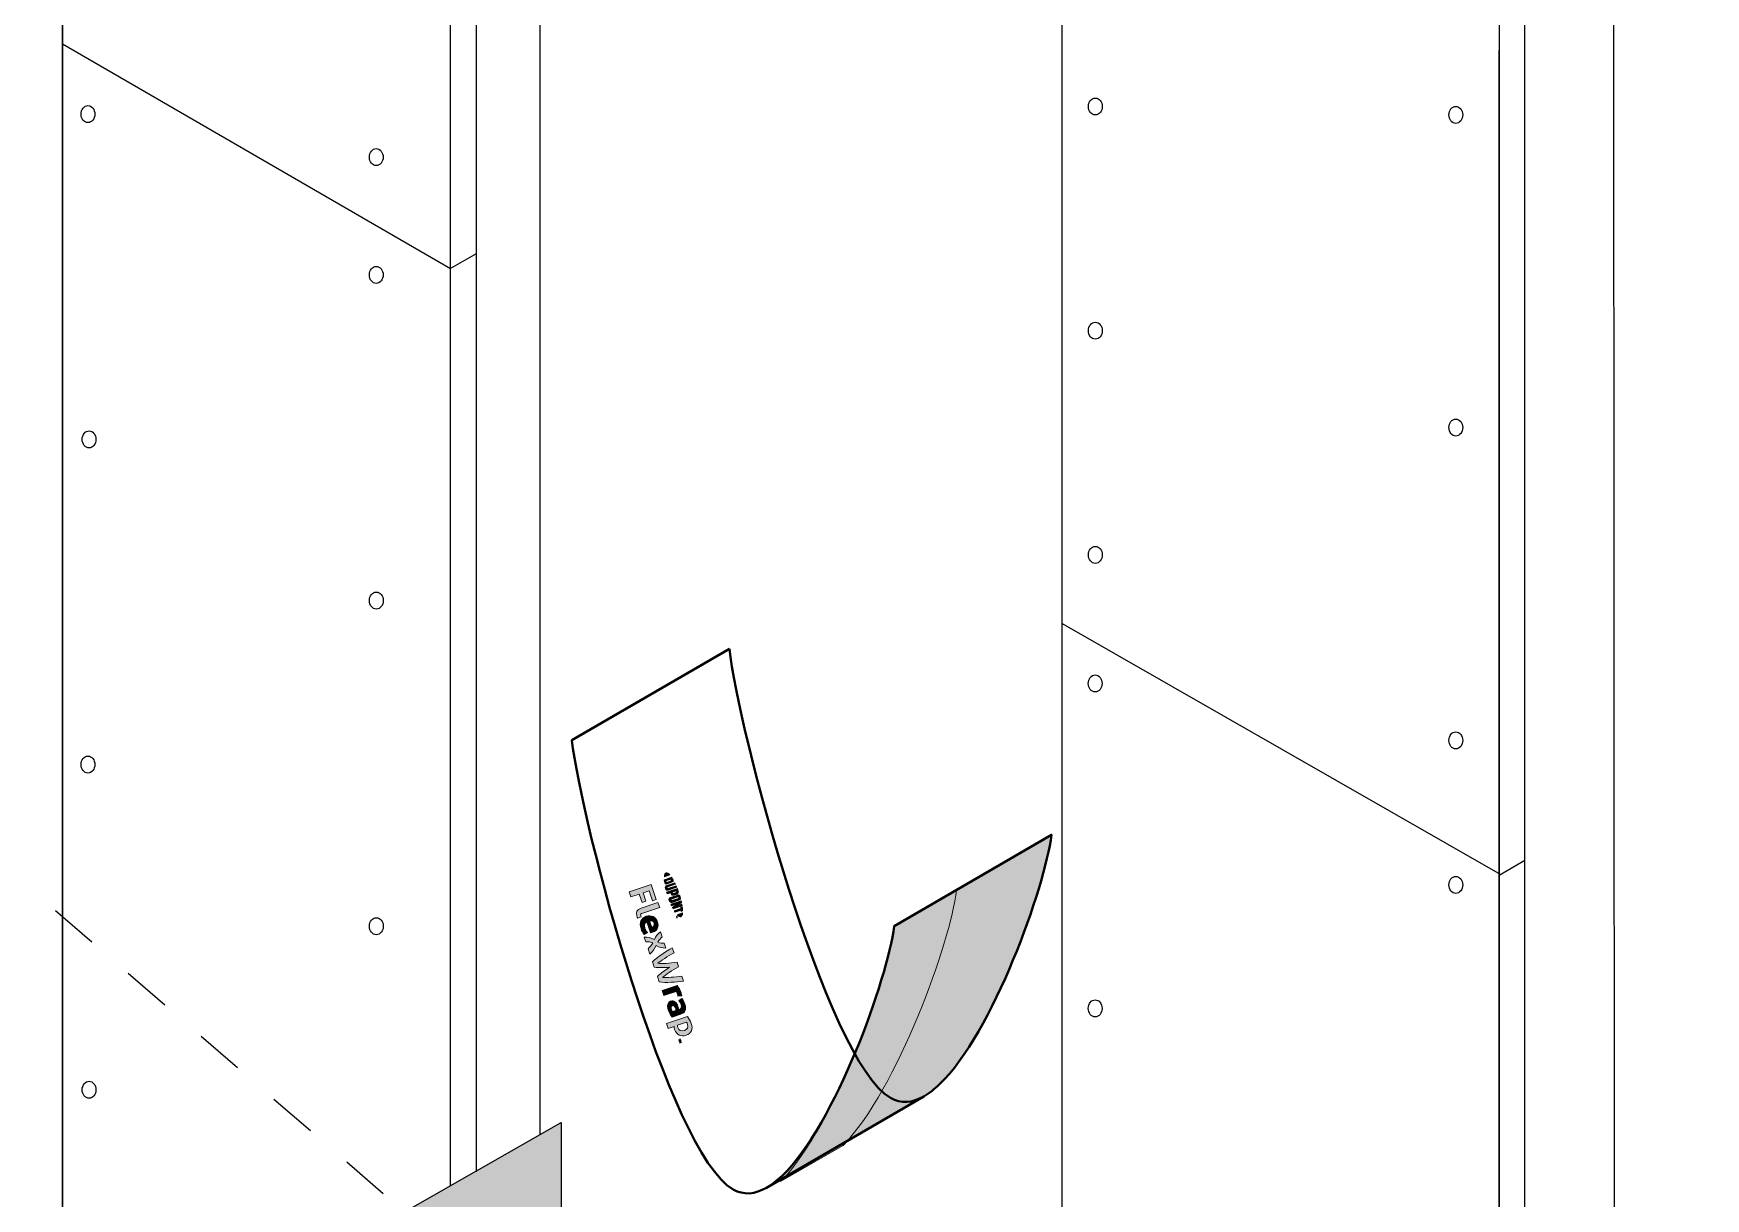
# Model space of a CAD drawing. Extents: x -1140 to 5605, y -816 to 1734.
# Drawn here: x -340.7 to -27.9, y 3.5 to 221.6 of the extents above; entities that cross this region are included whole.
import ezdxf

# ---------------------------------------------------------------- set-up
doc = ezdxf.new("R2010")
doc.units = 0
doc.header["$MEASUREMENT"] = 0
doc.linetypes.add('AI-Linetype-7', pattern=[18.005434, 9.002717, -9.002717])
for name, color, linetype, lineweight in [('.ATI-HATCH', 7, 'Continuous', 0), ('G-ANNO-TTLB', 7, 'Continuous', 0), ('LOGOS', 7, 'Continuous', 0), ('TYVEK', 7, 'Continuous', 0)]:
    doc.layers.add(name, color=color, linetype=linetype, lineweight=lineweight)

# ---------------------------------------------------------------- blocks, each defined once
blk = doc.blocks.new('Block_22')
at = {"layer": 'LOGOS', "true_color": 0x000000, "transparency": 33554687}
h = blk.add_hatch(color=18, dxfattribs=at)
h.dxf.hatch_style = 2
edge = h.paths.add_edge_path()
edge.add_spline(control_points=[(-229.24, 60.9), (-229.24, 60.9), (-225.11, 62.28), (-225.11, 62.28), (-225.11, 62.28), (-224.18, 59.48), (-224.18, 59.48), (-224.18, 59.48), (-224.9, 59.24), (-224.9, 59.24), (-224.9, 59.24), (-225.51, 61.1), (-225.51, 61.1), (-225.51, 61.1), (-226.64, 60.73), (-226.64, 60.73), (-226.64, 60.73), (-226.12, 59.17), (-226.12, 59.17), (-226.12, 59.17), (-226.84, 58.93), (-226.84, 58.93), (-226.84, 58.93), (-227.36, 60.49), (-227.36, 60.49), (-227.36, 60.49), (-228.93, 59.96), (-228.93, 59.96), (-228.93, 59.96), (-229.24, 60.9), (-229.24, 60.9)], knot_values=[0, 0, 0, 0, 1, 1, 1, 2, 2, 2, 3, 3, 3, 4, 4, 4, 5, 5, 5, 6, 6, 6, 7, 7, 7, 8, 8, 8, 9, 9, 9, 10, 10, 10, 10], degree=3, periodic=0)
h = blk.add_hatch(color=18, dxfattribs=at)
h.dxf.hatch_style = 2
edge = h.paths.add_edge_path()
edge.add_spline(control_points=[(-226.71, 56.95), (-227.03, 56.84), (-227.17, 56.7), (-227.08, 56.43), (-227.06, 56.37), (-227.03, 56.3), (-227, 56.25), (-227, 56.25), (-227.62, 55.97), (-227.62, 55.97), (-227.69, 56.09), (-227.78, 56.28), (-227.82, 56.41), (-228.07, 57.17), (-227.73, 57.62), (-227.02, 57.85), (-227.02, 57.85), (-223.87, 58.9), (-223.87, 58.9), (-223.87, 58.9), (-223.52, 58.01), (-223.52, 58.01), (-223.52, 58.01), (-226.71, 56.95), (-226.71, 56.95)], knot_values=[0, 0, 0, 0, 1, 1, 1, 2, 2, 2, 3, 3, 3, 4, 4, 4, 5, 5, 5, 6, 6, 6, 7, 7, 7, 8, 8, 8, 8], degree=3, periodic=0)
h = blk.add_hatch(color=18, dxfattribs=at)
h.dxf.hatch_style = 2
edge = h.paths.add_edge_path()
edge.add_spline(control_points=[(-225.45, 55.5), (-225.45, 55.5), (-225.03, 54.26), (-225.03, 54.26), (-225.03, 54.26), (-224.96, 54.28), (-224.96, 54.28), (-224.63, 54.39), (-224.46, 54.67), (-224.58, 55.03), (-224.7, 55.41), (-225.03, 55.58), (-225.45, 55.5)], knot_values=[0, 0, 0, 0, 1, 1, 1, 2, 2, 2, 3, 3, 3, 4, 4, 4, 4], degree=3, periodic=0)
edge = h.paths.add_edge_path()
edge.add_spline(control_points=[(-226.45, 52.96), (-226.67, 53.21), (-226.89, 53.61), (-227.03, 54.04), (-227.39, 55.1), (-227.02, 56.02), (-226.04, 56.35), (-225.11, 56.66), (-224.25, 56.21), (-223.93, 55.25), (-223.64, 54.39), (-224, 53.64), (-224.79, 53.38), (-224.97, 53.32), (-225.13, 53.28), (-225.25, 53.25), (-225.25, 53.25), (-225.94, 55.33), (-225.94, 55.33), (-226.38, 55.08), (-226.49, 54.71), (-226.32, 54.18), (-226.21, 53.86), (-226.04, 53.57), (-225.84, 53.33), (-225.84, 53.33), (-226.45, 52.96), (-226.45, 52.96)], knot_values=[0, 0, 0, 0, 1, 1, 1, 2, 2, 2, 3, 3, 3, 4, 4, 4, 5, 5, 5, 6, 6, 6, 7, 7, 7, 8, 8, 8, 9, 9, 9, 9], degree=3, periodic=0)
h = blk.add_hatch(color=18, dxfattribs=at)
h.dxf.hatch_style = 2
edge = h.paths.add_edge_path()
edge.add_spline(control_points=[(-224.51, 51.98), (-224.22, 52.57), (-223.93, 53.05), (-223.41, 53.45), (-223.41, 53.45), (-223.08, 52.47), (-223.08, 52.47), (-223.32, 52.3), (-223.63, 51.88), (-223.87, 51.48), (-223.46, 51.34), (-223.04, 51.25), (-222.7, 51.31), (-222.7, 51.31), (-222.39, 50.4), (-222.39, 50.4), (-223.06, 50.36), (-223.59, 50.51), (-224.21, 50.85), (-224.53, 50.22), (-224.83, 49.76), (-225.37, 49.28), (-225.37, 49.28), (-225.7, 50.26), (-225.7, 50.26), (-225.41, 50.51), (-225.08, 50.98), (-224.84, 51.36), (-225.25, 51.51), (-225.68, 51.62), (-226.13, 51.58), (-226.13, 51.58), (-226.43, 52.45), (-226.43, 52.45), (-225.76, 52.5), (-225.18, 52.34), (-224.51, 51.98)], knot_values=[0, 0, 0, 0, 1, 1, 1, 2, 2, 2, 3, 3, 3, 4, 4, 4, 5, 5, 5, 6, 6, 6, 7, 7, 7, 8, 8, 8, 9, 9, 9, 10, 10, 10, 11, 11, 11, 12, 12, 12, 12], degree=3, periodic=0)
h = blk.add_hatch(color=18, dxfattribs=at)
h.dxf.hatch_style = 2
edge = h.paths.add_edge_path()
edge.add_spline(control_points=[(-219.41, 45.15), (-219.41, 45.15), (-219.09, 44.2), (-219.09, 44.2), (-220.55, 43.99), (-222.31, 43.88), (-223.63, 44.06), (-223.63, 44.06), (-223.97, 45.09), (-223.97, 45.09), (-223.34, 45.66), (-222.57, 46.23), (-221.68, 46.8), (-222.74, 46.73), (-223.7, 46.72), (-224.54, 46.8), (-224.54, 46.8), (-224.89, 47.83), (-224.89, 47.83), (-223.93, 48.73), (-222.46, 49.74), (-221.17, 50.44), (-221.17, 50.44), (-220.85, 49.49), (-220.85, 49.49), (-222.03, 48.87), (-223.3, 48.04), (-223.9, 47.54), (-223.12, 47.49), (-221.62, 47.5), (-220.27, 47.74), (-220.27, 47.74), (-219.99, 46.9), (-219.99, 46.9), (-221.21, 46.27), (-222.42, 45.39), (-223.02, 44.88), (-222.24, 44.84), (-220.72, 44.94), (-219.41, 45.15)], knot_values=[0, 0, 0, 0, 1, 1, 1, 2, 2, 2, 3, 3, 3, 4, 4, 4, 5, 5, 5, 6, 6, 6, 7, 7, 7, 8, 8, 8, 9, 9, 9, 10, 10, 10, 11, 11, 11, 12, 12, 12, 13, 13, 13, 13], degree=3, periodic=0)
h = blk.add_hatch(color=18, dxfattribs=at)
h.dxf.hatch_style = 2
edge = h.paths.add_edge_path()
edge.add_spline(control_points=[(-219.54, 42.07), (-219.46, 41.83), (-219.41, 41.6), (-219.4, 41.46), (-219.4, 41.46), (-220.11, 41.37), (-220.11, 41.37), (-220.11, 41.49), (-220.14, 41.64), (-220.19, 41.77), (-220.27, 42.02), (-220.37, 42.17), (-220.47, 42.29), (-220.47, 42.29), (-222.79, 41.51), (-222.79, 41.51), (-222.79, 41.51), (-223.09, 42.42), (-223.09, 42.42), (-223.09, 42.42), (-220.26, 43.36), (-220.26, 43.36), (-219.98, 43.06), (-219.7, 42.54), (-219.54, 42.07)], knot_values=[0, 0, 0, 0, 1, 1, 1, 2, 2, 2, 3, 3, 3, 4, 4, 4, 5, 5, 5, 6, 6, 6, 7, 7, 7, 8, 8, 8, 8], degree=3, periodic=0)
h = blk.add_hatch(color=18, dxfattribs=at)
h.dxf.hatch_style = 2
edge = h.paths.add_edge_path()
edge.add_spline(control_points=[(-221.12, 38.49), (-221.12, 38.49), (-220.49, 38.7), (-220.49, 38.7), (-220.51, 38.86), (-220.54, 39.03), (-220.59, 39.18), (-220.69, 39.49), (-220.88, 39.69), (-221.16, 39.59), (-221.4, 39.51), (-221.47, 39.27), (-221.35, 38.92), (-221.29, 38.73), (-221.2, 38.58), (-221.12, 38.49)], knot_values=[0, 0, 0, 0, 1, 1, 1, 2, 2, 2, 3, 3, 3, 4, 4, 4, 5, 5, 5, 5], degree=3, periodic=0)
edge = h.paths.add_edge_path()
edge.add_spline(control_points=[(-221.97, 38.82), (-222.27, 39.72), (-222.02, 40.3), (-221.49, 40.48), (-220.91, 40.68), (-220.39, 40.26), (-220.12, 39.47), (-220.06, 39.29), (-220, 39.05), (-219.97, 38.87), (-219.97, 38.87), (-219.83, 38.92), (-219.83, 38.92), (-219.47, 39.04), (-219.38, 39.33), (-219.52, 39.77), (-219.62, 40.06), (-219.76, 40.35), (-219.95, 40.59), (-219.95, 40.59), (-219.37, 40.96), (-219.37, 40.96), (-219.17, 40.72), (-218.95, 40.29), (-218.81, 39.89), (-218.49, 38.92), (-218.79, 38.29), (-219.59, 38.02), (-219.59, 38.02), (-221.23, 37.48), (-221.23, 37.48), (-221.45, 37.71), (-221.75, 38.17), (-221.97, 38.82)], knot_values=[0, 0, 0, 0, 1, 1, 1, 2, 2, 2, 3, 3, 3, 4, 4, 4, 5, 5, 5, 6, 6, 6, 7, 7, 7, 8, 8, 8, 9, 9, 9, 10, 10, 10, 11, 11, 11, 11], degree=3, periodic=0)
h = blk.add_hatch(color=18, dxfattribs=at)
h.dxf.hatch_style = 2
edge = h.paths.add_edge_path()
edge.add_spline(control_points=[(-220.12, 35.51), (-219.93, 34.93), (-219.52, 34.77), (-218.91, 34.97), (-218.38, 35.15), (-218.11, 35.52), (-218.31, 36.11), (-218.36, 36.28), (-218.43, 36.39), (-218.52, 36.51), (-218.52, 36.51), (-220.18, 35.96), (-220.18, 35.96), (-220.18, 35.82), (-220.18, 35.7), (-220.12, 35.51)], knot_values=[0, 0, 0, 0, 1, 1, 1, 2, 2, 2, 3, 3, 3, 4, 4, 4, 5, 5, 5, 5], degree=3, periodic=0)
edge = h.paths.add_edge_path()
edge.add_spline(control_points=[(-220.74, 35.16), (-220.81, 35.39), (-220.84, 35.55), (-220.84, 35.74), (-220.84, 35.74), (-221.96, 35.36), (-221.96, 35.36), (-221.96, 35.36), (-222.26, 36.26), (-222.26, 36.26), (-222.26, 36.26), (-218.33, 37.57), (-218.33, 37.57), (-218.05, 37.25), (-217.77, 36.76), (-217.62, 36.29), (-217.26, 35.22), (-217.64, 34.38), (-218.58, 34.06), (-219.55, 33.74), (-220.39, 34.14), (-220.74, 35.16)], knot_values=[0, 0, 0, 0, 1, 1, 1, 2, 2, 2, 3, 3, 3, 4, 4, 4, 5, 5, 5, 6, 6, 6, 7, 7, 7, 7], degree=3, periodic=0)
h = blk.add_hatch(color=18, dxfattribs=at)
h.dxf.hatch_style = 2
edge = h.paths.add_edge_path()
edge.add_spline(control_points=[(-219.56, 33.02), (-219.62, 32.96), (-219.66, 32.91), (-219.7, 32.86), (-219.64, 32.84), (-219.57, 32.82), (-219.49, 32.82), (-219.49, 32.82), (-219.46, 32.72), (-219.46, 32.72), (-219.46, 32.72), (-219.77, 32.62), (-219.77, 32.62), (-219.77, 32.62), (-219.79, 32.7), (-219.79, 32.7), (-219.79, 32.7), (-219.65, 32.75), (-219.65, 32.75), (-219.65, 32.75), (-219.6, 32.76), (-219.6, 32.76), (-219.66, 32.77), (-219.72, 32.79), (-219.76, 32.8), (-219.76, 32.8), (-219.79, 32.87), (-219.79, 32.87), (-219.76, 32.91), (-219.72, 32.95), (-219.68, 33), (-219.68, 33), (-219.73, 32.98), (-219.73, 32.98), (-219.73, 32.98), (-219.87, 32.93), (-219.87, 32.93), (-219.87, 32.93), (-219.9, 33.01), (-219.9, 33.01), (-219.9, 33.01), (-219.59, 33.11), (-219.59, 33.11), (-219.59, 33.11), (-219.56, 33.02), (-219.56, 33.02)], knot_values=[0, 0, 0, 0, 1, 1, 1, 2, 2, 2, 3, 3, 3, 4, 4, 4, 5, 5, 5, 6, 6, 6, 7, 7, 7, 8, 8, 8, 9, 9, 9, 10, 10, 10, 11, 11, 11, 12, 12, 12, 13, 13, 13, 14, 14, 14, 15, 15, 15, 15], degree=3, periodic=0)
edge = h.paths.add_edge_path()
edge.add_spline(control_points=[(-219.73, 33.31), (-219.73, 33.31), (-219.76, 33.4), (-219.76, 33.4), (-219.76, 33.4), (-219.69, 33.43), (-219.69, 33.43), (-219.69, 33.43), (-219.6, 33.15), (-219.6, 33.15), (-219.6, 33.15), (-219.67, 33.13), (-219.67, 33.13), (-219.67, 33.13), (-219.7, 33.22), (-219.7, 33.22), (-219.7, 33.22), (-219.94, 33.14), (-219.94, 33.14), (-219.94, 33.14), (-219.97, 33.23), (-219.97, 33.23), (-219.97, 33.23), (-219.73, 33.31), (-219.73, 33.31)], knot_values=[0, 0, 0, 0, 1, 1, 1, 2, 2, 2, 3, 3, 3, 4, 4, 4, 5, 5, 5, 6, 6, 6, 7, 7, 7, 8, 8, 8, 8], degree=3, periodic=0)
at = {"layer": 'LOGOS'}
for points, knots in [([(-229.24, 60.9), (-229.24, 60.9), (-225.11, 62.28), (-225.11, 62.28), (-225.11, 62.28), (-224.18, 59.48), (-224.18, 59.48), (-224.18, 59.48), (-224.9, 59.24), (-224.9, 59.24), (-224.9, 59.24), (-225.51, 61.1), (-225.51, 61.1), (-225.51, 61.1), (-226.64, 60.73), (-226.64, 60.73), (-226.64, 60.73), (-226.12, 59.17), (-226.12, 59.17), (-226.12, 59.17), (-226.84, 58.93), (-226.84, 58.93), (-226.84, 58.93), (-227.36, 60.49), (-227.36, 60.49), (-227.36, 60.49), (-228.93, 59.96), (-228.93, 59.96), (-228.93, 59.96), (-229.24, 60.9), (-229.24, 60.9)], [0, 0, 0, 0, 1, 1, 1, 2, 2, 2, 3, 3, 3, 4, 4, 4, 5, 5, 5, 6, 6, 6, 7, 7, 7, 8, 8, 8, 9, 9, 9, 10, 10, 10, 10]), ([(-226.71, 56.95), (-227.03, 56.84), (-227.17, 56.7), (-227.08, 56.43), (-227.06, 56.37), (-227.03, 56.3), (-227, 56.25), (-227, 56.25), (-227.62, 55.97), (-227.62, 55.97), (-227.69, 56.09), (-227.78, 56.28), (-227.82, 56.41), (-228.07, 57.17), (-227.73, 57.62), (-227.02, 57.85), (-227.02, 57.85), (-223.87, 58.9), (-223.87, 58.9), (-223.87, 58.9), (-223.52, 58.01), (-223.52, 58.01), (-223.52, 58.01), (-226.71, 56.95), (-226.71, 56.95)], [0, 0, 0, 0, 1, 1, 1, 2, 2, 2, 3, 3, 3, 4, 4, 4, 5, 5, 5, 6, 6, 6, 7, 7, 7, 8, 8, 8, 8]), ([(-226.45, 52.96), (-226.67, 53.21), (-226.89, 53.61), (-227.03, 54.04), (-227.39, 55.1), (-227.02, 56.02), (-226.04, 56.35), (-225.11, 56.66), (-224.25, 56.21), (-223.93, 55.25), (-223.64, 54.39), (-224, 53.64), (-224.79, 53.38), (-224.97, 53.32), (-225.13, 53.28), (-225.25, 53.25), (-225.25, 53.25), (-225.94, 55.33), (-225.94, 55.33), (-226.38, 55.08), (-226.49, 54.71), (-226.32, 54.18), (-226.21, 53.86), (-226.04, 53.57), (-225.84, 53.33), (-225.84, 53.33), (-226.45, 52.96), (-226.45, 52.96)], [0, 0, 0, 0, 1, 1, 1, 2, 2, 2, 3, 3, 3, 4, 4, 4, 5, 5, 5, 6, 6, 6, 7, 7, 7, 8, 8, 8, 9, 9, 9, 9]), ([(-224.51, 51.98), (-224.22, 52.57), (-223.93, 53.05), (-223.41, 53.45), (-223.41, 53.45), (-223.08, 52.47), (-223.08, 52.47), (-223.32, 52.3), (-223.63, 51.88), (-223.87, 51.48), (-223.46, 51.34), (-223.04, 51.25), (-222.7, 51.31), (-222.7, 51.31), (-222.39, 50.4), (-222.39, 50.4), (-223.06, 50.36), (-223.59, 50.51), (-224.21, 50.85), (-224.53, 50.22), (-224.83, 49.76), (-225.37, 49.28), (-225.37, 49.28), (-225.7, 50.26), (-225.7, 50.26), (-225.41, 50.51), (-225.08, 50.98), (-224.84, 51.36), (-225.25, 51.51), (-225.68, 51.62), (-226.13, 51.58), (-226.13, 51.58), (-226.43, 52.45), (-226.43, 52.45), (-225.76, 52.5), (-225.18, 52.34), (-224.51, 51.98)], [0, 0, 0, 0, 1, 1, 1, 2, 2, 2, 3, 3, 3, 4, 4, 4, 5, 5, 5, 6, 6, 6, 7, 7, 7, 8, 8, 8, 9, 9, 9, 10, 10, 10, 11, 11, 11, 12, 12, 12, 12]), ([(-225.45, 55.5), (-225.45, 55.5), (-225.03, 54.26), (-225.03, 54.26), (-225.03, 54.26), (-224.96, 54.28), (-224.96, 54.28), (-224.63, 54.39), (-224.46, 54.67), (-224.58, 55.03), (-224.7, 55.41), (-225.03, 55.58), (-225.45, 55.5)], [0, 0, 0, 0, 1, 1, 1, 2, 2, 2, 3, 3, 3, 4, 4, 4, 4]), ([(-219.41, 45.15), (-219.41, 45.15), (-219.09, 44.2), (-219.09, 44.2), (-220.55, 43.99), (-222.31, 43.88), (-223.63, 44.06), (-223.63, 44.06), (-223.97, 45.09), (-223.97, 45.09), (-223.34, 45.66), (-222.57, 46.23), (-221.68, 46.8), (-222.74, 46.73), (-223.7, 46.72), (-224.54, 46.8), (-224.54, 46.8), (-224.89, 47.83), (-224.89, 47.83), (-223.93, 48.73), (-222.46, 49.74), (-221.17, 50.44), (-221.17, 50.44), (-220.85, 49.49), (-220.85, 49.49), (-222.03, 48.87), (-223.3, 48.04), (-223.9, 47.54), (-223.12, 47.49), (-221.62, 47.5), (-220.27, 47.74), (-220.27, 47.74), (-219.99, 46.9), (-219.99, 46.9), (-221.21, 46.27), (-222.42, 45.39), (-223.02, 44.88), (-222.24, 44.84), (-220.72, 44.94), (-219.41, 45.15)], [0, 0, 0, 0, 1, 1, 1, 2, 2, 2, 3, 3, 3, 4, 4, 4, 5, 5, 5, 6, 6, 6, 7, 7, 7, 8, 8, 8, 9, 9, 9, 10, 10, 10, 11, 11, 11, 12, 12, 12, 13, 13, 13, 13]), ([(-219.54, 42.07), (-219.46, 41.83), (-219.41, 41.6), (-219.4, 41.46), (-219.4, 41.46), (-220.11, 41.37), (-220.11, 41.37), (-220.11, 41.49), (-220.14, 41.64), (-220.19, 41.77), (-220.27, 42.02), (-220.37, 42.17), (-220.47, 42.29), (-220.47, 42.29), (-222.79, 41.51), (-222.79, 41.51), (-222.79, 41.51), (-223.09, 42.42), (-223.09, 42.42), (-223.09, 42.42), (-220.26, 43.36), (-220.26, 43.36), (-219.98, 43.06), (-219.7, 42.54), (-219.54, 42.07)], [0, 0, 0, 0, 1, 1, 1, 2, 2, 2, 3, 3, 3, 4, 4, 4, 5, 5, 5, 6, 6, 6, 7, 7, 7, 8, 8, 8, 8]), ([(-221.97, 38.82), (-222.27, 39.72), (-222.02, 40.3), (-221.49, 40.48), (-220.91, 40.68), (-220.39, 40.26), (-220.12, 39.47), (-220.06, 39.29), (-220, 39.05), (-219.97, 38.87), (-219.97, 38.87), (-219.83, 38.92), (-219.83, 38.92), (-219.47, 39.04), (-219.38, 39.33), (-219.52, 39.77), (-219.62, 40.06), (-219.76, 40.35), (-219.95, 40.59), (-219.95, 40.59), (-219.37, 40.96), (-219.37, 40.96), (-219.17, 40.72), (-218.95, 40.29), (-218.81, 39.89), (-218.49, 38.92), (-218.79, 38.29), (-219.59, 38.02), (-219.59, 38.02), (-221.23, 37.48), (-221.23, 37.48), (-221.45, 37.71), (-221.75, 38.17), (-221.97, 38.82)], [0, 0, 0, 0, 1, 1, 1, 2, 2, 2, 3, 3, 3, 4, 4, 4, 5, 5, 5, 6, 6, 6, 7, 7, 7, 8, 8, 8, 9, 9, 9, 10, 10, 10, 11, 11, 11, 11]), ([(-220.74, 35.16), (-220.81, 35.39), (-220.84, 35.55), (-220.84, 35.74), (-220.84, 35.74), (-221.96, 35.36), (-221.96, 35.36), (-221.96, 35.36), (-222.26, 36.26), (-222.26, 36.26), (-222.26, 36.26), (-218.33, 37.57), (-218.33, 37.57), (-218.05, 37.25), (-217.77, 36.76), (-217.62, 36.29), (-217.26, 35.22), (-217.64, 34.38), (-218.58, 34.06), (-219.55, 33.74), (-220.39, 34.14), (-220.74, 35.16)], [0, 0, 0, 0, 1, 1, 1, 2, 2, 2, 3, 3, 3, 4, 4, 4, 5, 5, 5, 6, 6, 6, 7, 7, 7, 7]), ([(-221.12, 38.49), (-221.12, 38.49), (-220.49, 38.7), (-220.49, 38.7), (-220.51, 38.86), (-220.54, 39.03), (-220.59, 39.18), (-220.69, 39.49), (-220.88, 39.69), (-221.16, 39.59), (-221.4, 39.51), (-221.47, 39.27), (-221.35, 38.92), (-221.29, 38.73), (-221.2, 38.58), (-221.12, 38.49)], [0, 0, 0, 0, 1, 1, 1, 2, 2, 2, 3, 3, 3, 4, 4, 4, 5, 5, 5, 5]), ([(-220.12, 35.51), (-219.93, 34.93), (-219.52, 34.77), (-218.91, 34.97), (-218.38, 35.15), (-218.11, 35.52), (-218.31, 36.11), (-218.36, 36.28), (-218.43, 36.39), (-218.52, 36.51), (-218.52, 36.51), (-220.18, 35.96), (-220.18, 35.96), (-220.18, 35.82), (-220.18, 35.7), (-220.12, 35.51)], [0, 0, 0, 0, 1, 1, 1, 2, 2, 2, 3, 3, 3, 4, 4, 4, 5, 5, 5, 5]), ([(-219.73, 33.31), (-219.73, 33.31), (-219.76, 33.4), (-219.76, 33.4), (-219.76, 33.4), (-219.69, 33.43), (-219.69, 33.43), (-219.69, 33.43), (-219.6, 33.15), (-219.6, 33.15), (-219.6, 33.15), (-219.67, 33.13), (-219.67, 33.13), (-219.67, 33.13), (-219.7, 33.22), (-219.7, 33.22), (-219.7, 33.22), (-219.94, 33.14), (-219.94, 33.14), (-219.94, 33.14), (-219.97, 33.23), (-219.97, 33.23), (-219.97, 33.23), (-219.73, 33.31), (-219.73, 33.31)], [0, 0, 0, 0, 1, 1, 1, 2, 2, 2, 3, 3, 3, 4, 4, 4, 5, 5, 5, 6, 6, 6, 7, 7, 7, 8, 8, 8, 8]), ([(-219.56, 33.02), (-219.62, 32.96), (-219.66, 32.91), (-219.7, 32.86), (-219.64, 32.84), (-219.57, 32.82), (-219.49, 32.82), (-219.49, 32.82), (-219.46, 32.72), (-219.46, 32.72), (-219.46, 32.72), (-219.77, 32.62), (-219.77, 32.62), (-219.77, 32.62), (-219.79, 32.7), (-219.79, 32.7), (-219.79, 32.7), (-219.65, 32.75), (-219.65, 32.75), (-219.65, 32.75), (-219.6, 32.76), (-219.6, 32.76), (-219.66, 32.77), (-219.72, 32.79), (-219.76, 32.8), (-219.76, 32.8), (-219.79, 32.87), (-219.79, 32.87), (-219.76, 32.91), (-219.72, 32.95), (-219.68, 33), (-219.68, 33), (-219.73, 32.98), (-219.73, 32.98), (-219.73, 32.98), (-219.87, 32.93), (-219.87, 32.93), (-219.87, 32.93), (-219.9, 33.01), (-219.9, 33.01), (-219.9, 33.01), (-219.59, 33.11), (-219.59, 33.11), (-219.59, 33.11), (-219.56, 33.02), (-219.56, 33.02)], [0, 0, 0, 0, 1, 1, 1, 2, 2, 2, 3, 3, 3, 4, 4, 4, 5, 5, 5, 6, 6, 6, 7, 7, 7, 8, 8, 8, 9, 9, 9, 10, 10, 10, 11, 11, 11, 12, 12, 12, 13, 13, 13, 14, 14, 14, 15, 15, 15, 15])]:
    blk.add_open_spline(points, degree=3, knots=knots, dxfattribs=at)
blk = doc.blocks.new('Block_23')
at = {"layer": 'LOGOS', "true_color": 0x000000, "transparency": 33554687}
h = blk.add_hatch(color=18, dxfattribs=at)
h.dxf.hatch_style = 2
edge = h.paths.add_edge_path()
edge.add_spline(control_points=[(-222.21, 62.69), (-222.29, 62.67), (-222.33, 62.71), (-222.35, 62.78), (-222.37, 62.83), (-222.38, 62.91), (-222.38, 62.97), (-222.38, 62.97), (-221.39, 63.3), (-221.39, 63.3), (-221.36, 63.25), (-221.32, 63.18), (-221.3, 63.13), (-221.28, 63.06), (-221.29, 63), (-221.37, 62.97), (-221.37, 62.97), (-222.21, 62.69), (-222.21, 62.69)], knot_values=[0, 0, 0, 0, 1, 1, 1, 2, 2, 2, 3, 3, 3, 4, 4, 4, 5, 5, 5, 6, 6, 6, 6], degree=3, periodic=0)
edge = h.paths.add_edge_path()
edge.add_spline(control_points=[(-221.03, 63.17), (-221.06, 63.27), (-221.13, 63.41), (-221.29, 63.64), (-221.29, 63.64), (-222.67, 63.19), (-222.67, 63.19), (-222.65, 62.94), (-222.63, 62.75), (-222.6, 62.65), (-222.52, 62.42), (-222.35, 62.33), (-222.15, 62.4), (-222.15, 62.4), (-221.24, 62.7), (-221.24, 62.7), (-221.03, 62.77), (-220.95, 62.94), (-221.03, 63.17)], knot_values=[0, 0, 0, 0, 1, 1, 1, 2, 2, 2, 3, 3, 3, 4, 4, 4, 5, 5, 5, 6, 6, 6, 6], degree=3, periodic=0)
h = blk.add_hatch(color=18, dxfattribs=at)
h.dxf.hatch_style = 2
edge = h.paths.add_edge_path()
edge.add_spline(control_points=[(-222.33, 64.47), (-222.52, 64.41), (-222.63, 64.14), (-222.66, 63.74), (-222.66, 63.74), (-221.62, 64.08), (-221.62, 64.08), (-221.9, 64.39), (-222.14, 64.54), (-222.33, 64.47)], knot_values=[0, 0, 0, 0, 1, 1, 1, 2, 2, 2, 3, 3, 3, 3], degree=3, periodic=0)
h = blk.add_hatch(color=18, dxfattribs=at)
h.dxf.hatch_style = 2
edge = h.paths.add_edge_path()
edge.add_spline(control_points=[(-222.01, 61.55), (-222.09, 61.53), (-222.15, 61.54), (-222.17, 61.66), (-222.2, 61.77), (-222.16, 61.81), (-222.07, 61.84), (-222.07, 61.84), (-220.57, 62.34), (-220.57, 62.34), (-220.61, 62.41), (-220.68, 62.56), (-220.71, 62.63), (-220.71, 62.63), (-222.22, 62.13), (-222.22, 62.13), (-222.47, 62.05), (-222.52, 61.88), (-222.45, 61.56), (-222.38, 61.27), (-222.19, 61.14), (-221.93, 61.23), (-221.93, 61.23), (-220.33, 61.76), (-220.33, 61.76), (-220.35, 61.82), (-220.43, 62.01), (-220.46, 62.07), (-220.46, 62.07), (-222.01, 61.55), (-222.01, 61.55)], knot_values=[0, 0, 0, 0, 1, 1, 1, 2, 2, 2, 3, 3, 3, 4, 4, 4, 5, 5, 5, 6, 6, 6, 7, 7, 7, 8, 8, 8, 9, 9, 9, 10, 10, 10, 10], degree=3, periodic=0)
h = blk.add_hatch(color=18, dxfattribs=at)
h.dxf.hatch_style = 2
edge = h.paths.add_edge_path()
edge.add_spline(control_points=[(-220.97, 60.63), (-221.06, 60.6), (-221.11, 60.62), (-221.15, 60.74), (-221.15, 60.74), (-221.19, 60.85), (-221.19, 60.85), (-221.19, 60.85), (-220.4, 61.12), (-220.4, 61.12), (-220.38, 61.07), (-220.37, 61.05), (-220.36, 61.02), (-220.31, 60.88), (-220.35, 60.83), (-220.44, 60.8), (-220.44, 60.8), (-220.97, 60.63), (-220.97, 60.63)], knot_values=[0, 0, 0, 0, 1, 1, 1, 2, 2, 2, 3, 3, 3, 4, 4, 4, 5, 5, 5, 6, 6, 6, 6], degree=3, periodic=0)
edge = h.paths.add_edge_path()
edge.add_spline(control_points=[(-220.07, 61.09), (-220.09, 61.15), (-220.16, 61.34), (-220.23, 61.52), (-220.23, 61.52), (-222.25, 60.85), (-222.25, 60.85), (-222.23, 60.79), (-222.18, 60.62), (-222.15, 60.53), (-222.15, 60.53), (-221.47, 60.76), (-221.47, 60.76), (-221.47, 60.76), (-221.43, 60.64), (-221.43, 60.64), (-221.32, 60.31), (-221.14, 60.22), (-220.88, 60.3), (-220.88, 60.3), (-220.29, 60.5), (-220.29, 60.5), (-220.04, 60.58), (-219.97, 60.78), (-220.07, 61.09)], knot_values=[0, 0, 0, 0, 1, 1, 1, 2, 2, 2, 3, 3, 3, 4, 4, 4, 5, 5, 5, 6, 6, 6, 7, 7, 7, 8, 8, 8, 8], degree=3, periodic=0)
h = blk.add_hatch(color=18, dxfattribs=at)
h.dxf.hatch_style = 2
edge = h.paths.add_edge_path()
edge.add_spline(control_points=[(-221.3, 59.27), (-221.38, 59.24), (-221.43, 59.26), (-221.47, 59.37), (-221.51, 59.48), (-221.48, 59.53), (-221.39, 59.56), (-221.39, 59.56), (-220.14, 59.97), (-220.14, 59.97), (-220.06, 60), (-220, 59.99), (-219.96, 59.87), (-219.93, 59.76), (-219.96, 59.71), (-220.04, 59.69), (-220.04, 59.69), (-221.3, 59.27), (-221.3, 59.27)], knot_values=[0, 0, 0, 0, 1, 1, 1, 2, 2, 2, 3, 3, 3, 4, 4, 4, 5, 5, 5, 6, 6, 6, 6], degree=3, periodic=0)
edge = h.paths.add_edge_path()
edge.add_spline(control_points=[(-219.68, 59.96), (-219.77, 60.26), (-219.94, 60.39), (-220.21, 60.31), (-220.21, 60.31), (-221.52, 59.87), (-221.52, 59.87), (-221.8, 59.77), (-221.87, 59.58), (-221.75, 59.28), (-221.64, 58.98), (-221.48, 58.86), (-221.19, 58.95), (-221.19, 58.95), (-219.93, 59.37), (-219.93, 59.37), (-219.65, 59.47), (-219.59, 59.64), (-219.68, 59.96)], knot_values=[0, 0, 0, 0, 1, 1, 1, 2, 2, 2, 3, 3, 3, 4, 4, 4, 5, 5, 5, 6, 6, 6, 6], degree=3, periodic=0)
h = blk.add_hatch(color=18, dxfattribs=at)
h.dxf.hatch_style = 2
edge = h.paths.add_edge_path()
edge.add_spline(control_points=[(-220.36, 58.26), (-220.36, 58.26), (-219.45, 58.95), (-219.45, 58.95), (-219.47, 59.05), (-219.5, 59.17), (-219.52, 59.26), (-219.52, 59.26), (-221.46, 58.61), (-221.46, 58.61), (-221.43, 58.55), (-221.36, 58.4), (-221.32, 58.32), (-221.32, 58.32), (-220.19, 58.73), (-220.19, 58.73), (-220.19, 58.73), (-221.16, 57.99), (-221.16, 57.99), (-221.13, 57.92), (-221.07, 57.81), (-221.03, 57.74), (-221.03, 57.74), (-219.34, 58.3), (-219.34, 58.3), (-219.35, 58.39), (-219.37, 58.54), (-219.39, 58.61), (-219.39, 58.61), (-220.36, 58.26), (-220.36, 58.26)], knot_values=[0, 0, 0, 0, 1, 1, 1, 2, 2, 2, 3, 3, 3, 4, 4, 4, 5, 5, 5, 6, 6, 6, 7, 7, 7, 8, 8, 8, 9, 9, 9, 10, 10, 10, 10], degree=3, periodic=0)
h = blk.add_hatch(color=18, dxfattribs=at)
h.dxf.hatch_style = 2
edge = h.paths.add_edge_path()
edge.add_spline(control_points=[(-219.58, 58.05), (-219.57, 57.97), (-219.56, 57.89), (-219.55, 57.81), (-219.55, 57.81), (-220.83, 57.38), (-220.83, 57.38), (-220.79, 57.31), (-220.72, 57.2), (-220.67, 57.12), (-220.67, 57.12), (-219.51, 57.5), (-219.51, 57.5), (-219.5, 57.42), (-219.5, 57.33), (-219.49, 57.26), (-219.49, 57.26), (-219.24, 57.34), (-219.24, 57.34), (-219.25, 57.58), (-219.27, 57.84), (-219.31, 58.14), (-219.31, 58.14), (-219.58, 58.05), (-219.58, 58.05)], knot_values=[0, 0, 0, 0, 1, 1, 1, 2, 2, 2, 3, 3, 3, 4, 4, 4, 5, 5, 5, 6, 6, 6, 7, 7, 7, 8, 8, 8, 8], degree=3, periodic=0)
h = blk.add_hatch(color=18, dxfattribs=at)
h.dxf.hatch_style = 2
edge = h.paths.add_edge_path()
edge.add_spline(control_points=[(-220.26, 56.18), (-220.26, 56.18), (-220.25, 56.15), (-220.25, 56.15), (-220.25, 56.15), (-220.31, 56.08), (-220.31, 56.08), (-220.31, 56.08), (-220.22, 56.05), (-220.22, 56.05), (-220.22, 56.05), (-220.21, 56.02), (-220.21, 56.02), (-220.21, 56.02), (-220.36, 55.97), (-220.36, 55.97), (-220.36, 55.97), (-220.37, 56), (-220.37, 56), (-220.37, 56), (-220.26, 56.03), (-220.26, 56.03), (-220.26, 56.03), (-220.35, 56.06), (-220.35, 56.06), (-220.35, 56.06), (-220.35, 56.06), (-220.35, 56.06), (-220.35, 56.06), (-220.3, 56.14), (-220.3, 56.14), (-220.3, 56.14), (-220.4, 56.1), (-220.4, 56.1), (-220.4, 56.1), (-220.41, 56.13), (-220.41, 56.13), (-220.41, 56.13), (-220.26, 56.18), (-220.26, 56.18)], knot_values=[0, 0, 0, 0, 1, 1, 1, 2, 2, 2, 3, 3, 3, 4, 4, 4, 5, 5, 5, 6, 6, 6, 7, 7, 7, 8, 8, 8, 9, 9, 9, 10, 10, 10, 11, 11, 11, 12, 12, 12, 13, 13, 13, 13], degree=3, periodic=0)
edge = h.paths.add_edge_path()
edge.add_spline(control_points=[(-220.33, 56.29), (-220.33, 56.29), (-220.35, 56.35), (-220.35, 56.35), (-220.35, 56.35), (-220.32, 56.35), (-220.32, 56.35), (-220.32, 56.35), (-220.28, 56.22), (-220.28, 56.22), (-220.28, 56.22), (-220.3, 56.21), (-220.3, 56.21), (-220.3, 56.21), (-220.32, 56.26), (-220.32, 56.26), (-220.32, 56.26), (-220.44, 56.22), (-220.44, 56.22), (-220.44, 56.22), (-220.45, 56.25), (-220.45, 56.25), (-220.45, 56.25), (-220.33, 56.29), (-220.33, 56.29)], knot_values=[0, 0, 0, 0, 1, 1, 1, 2, 2, 2, 3, 3, 3, 4, 4, 4, 5, 5, 5, 6, 6, 6, 7, 7, 7, 8, 8, 8, 8], degree=3, periodic=0)
h = blk.add_hatch(color=18, dxfattribs=at)
h.dxf.hatch_style = 2
edge = h.paths.add_edge_path()
edge.add_spline(control_points=[(-219.58, 56.23), (-219.77, 56.16), (-220.02, 56.31), (-220.29, 56.61), (-220.29, 56.61), (-219.25, 56.96), (-219.25, 56.96), (-219.29, 56.55), (-219.4, 56.29), (-219.58, 56.23)], knot_values=[0, 0, 0, 0, 1, 1, 1, 2, 2, 2, 3, 3, 3, 3], degree=3, periodic=0)
at = {"layer": 'LOGOS'}
for points, knots in [([(-221.03, 63.17), (-221.06, 63.27), (-221.13, 63.41), (-221.29, 63.64), (-221.29, 63.64), (-222.67, 63.19), (-222.67, 63.19), (-222.65, 62.94), (-222.63, 62.75), (-222.6, 62.65), (-222.52, 62.42), (-222.35, 62.33), (-222.15, 62.4), (-222.15, 62.4), (-221.24, 62.7), (-221.24, 62.7), (-221.03, 62.77), (-220.95, 62.94), (-221.03, 63.17)], [0, 0, 0, 0, 1, 1, 1, 2, 2, 2, 3, 3, 3, 4, 4, 4, 5, 5, 5, 6, 6, 6, 6]), ([(-222.33, 64.47), (-222.52, 64.41), (-222.63, 64.14), (-222.66, 63.74), (-222.66, 63.74), (-221.62, 64.08), (-221.62, 64.08), (-221.9, 64.39), (-222.14, 64.54), (-222.33, 64.47)], [0, 0, 0, 0, 1, 1, 1, 2, 2, 2, 3, 3, 3, 3]), ([(-222.01, 61.55), (-222.09, 61.53), (-222.15, 61.54), (-222.17, 61.66), (-222.2, 61.77), (-222.16, 61.81), (-222.07, 61.84), (-222.07, 61.84), (-220.57, 62.34), (-220.57, 62.34), (-220.61, 62.41), (-220.68, 62.56), (-220.71, 62.63), (-220.71, 62.63), (-222.22, 62.13), (-222.22, 62.13), (-222.47, 62.05), (-222.52, 61.88), (-222.45, 61.56), (-222.38, 61.27), (-222.19, 61.14), (-221.93, 61.23), (-221.93, 61.23), (-220.33, 61.76), (-220.33, 61.76), (-220.35, 61.82), (-220.43, 62.01), (-220.46, 62.07), (-220.46, 62.07), (-222.01, 61.55), (-222.01, 61.55)], [0, 0, 0, 0, 1, 1, 1, 2, 2, 2, 3, 3, 3, 4, 4, 4, 5, 5, 5, 6, 6, 6, 7, 7, 7, 8, 8, 8, 9, 9, 9, 10, 10, 10, 10]), ([(-222.21, 62.69), (-222.29, 62.67), (-222.33, 62.71), (-222.35, 62.78), (-222.37, 62.83), (-222.38, 62.91), (-222.38, 62.97), (-222.38, 62.97), (-221.39, 63.3), (-221.39, 63.3), (-221.36, 63.25), (-221.32, 63.18), (-221.3, 63.13), (-221.28, 63.06), (-221.29, 63), (-221.37, 62.97), (-221.37, 62.97), (-222.21, 62.69), (-222.21, 62.69)], [0, 0, 0, 0, 1, 1, 1, 2, 2, 2, 3, 3, 3, 4, 4, 4, 5, 5, 5, 6, 6, 6, 6]), ([(-220.07, 61.09), (-220.09, 61.15), (-220.16, 61.34), (-220.23, 61.52), (-220.23, 61.52), (-222.25, 60.85), (-222.25, 60.85), (-222.23, 60.79), (-222.18, 60.62), (-222.15, 60.53), (-222.15, 60.53), (-221.47, 60.76), (-221.47, 60.76), (-221.47, 60.76), (-221.43, 60.64), (-221.43, 60.64), (-221.32, 60.31), (-221.14, 60.22), (-220.88, 60.3), (-220.88, 60.3), (-220.29, 60.5), (-220.29, 60.5), (-220.04, 60.58), (-219.97, 60.78), (-220.07, 61.09)], [0, 0, 0, 0, 1, 1, 1, 2, 2, 2, 3, 3, 3, 4, 4, 4, 5, 5, 5, 6, 6, 6, 7, 7, 7, 8, 8, 8, 8]), ([(-219.68, 59.96), (-219.77, 60.26), (-219.94, 60.39), (-220.21, 60.31), (-220.21, 60.31), (-221.52, 59.87), (-221.52, 59.87), (-221.8, 59.77), (-221.87, 59.58), (-221.75, 59.28), (-221.64, 58.98), (-221.48, 58.86), (-221.19, 58.95), (-221.19, 58.95), (-219.93, 59.37), (-219.93, 59.37), (-219.65, 59.47), (-219.59, 59.64), (-219.68, 59.96)], [0, 0, 0, 0, 1, 1, 1, 2, 2, 2, 3, 3, 3, 4, 4, 4, 5, 5, 5, 6, 6, 6, 6]), ([(-221.3, 59.27), (-221.38, 59.24), (-221.43, 59.26), (-221.47, 59.37), (-221.51, 59.48), (-221.48, 59.53), (-221.39, 59.56), (-221.39, 59.56), (-220.14, 59.97), (-220.14, 59.97), (-220.06, 60), (-220, 59.99), (-219.96, 59.87), (-219.93, 59.76), (-219.96, 59.71), (-220.04, 59.69), (-220.04, 59.69), (-221.3, 59.27), (-221.3, 59.27)], [0, 0, 0, 0, 1, 1, 1, 2, 2, 2, 3, 3, 3, 4, 4, 4, 5, 5, 5, 6, 6, 6, 6]), ([(-220.97, 60.63), (-221.06, 60.6), (-221.11, 60.62), (-221.15, 60.74), (-221.15, 60.74), (-221.19, 60.85), (-221.19, 60.85), (-221.19, 60.85), (-220.4, 61.12), (-220.4, 61.12), (-220.38, 61.07), (-220.37, 61.05), (-220.36, 61.02), (-220.31, 60.88), (-220.35, 60.83), (-220.44, 60.8), (-220.44, 60.8), (-220.97, 60.63), (-220.97, 60.63)], [0, 0, 0, 0, 1, 1, 1, 2, 2, 2, 3, 3, 3, 4, 4, 4, 5, 5, 5, 6, 6, 6, 6]), ([(-220.36, 58.26), (-220.36, 58.26), (-219.45, 58.95), (-219.45, 58.95), (-219.47, 59.05), (-219.5, 59.17), (-219.52, 59.26), (-219.52, 59.26), (-221.46, 58.61), (-221.46, 58.61), (-221.43, 58.55), (-221.36, 58.4), (-221.32, 58.32), (-221.32, 58.32), (-220.19, 58.73), (-220.19, 58.73), (-220.19, 58.73), (-221.16, 57.99), (-221.16, 57.99), (-221.13, 57.92), (-221.07, 57.81), (-221.03, 57.74), (-221.03, 57.74), (-219.34, 58.3), (-219.34, 58.3), (-219.35, 58.39), (-219.37, 58.54), (-219.39, 58.61), (-219.39, 58.61), (-220.36, 58.26), (-220.36, 58.26)], [0, 0, 0, 0, 1, 1, 1, 2, 2, 2, 3, 3, 3, 4, 4, 4, 5, 5, 5, 6, 6, 6, 7, 7, 7, 8, 8, 8, 9, 9, 9, 10, 10, 10, 10]), ([(-219.58, 58.05), (-219.57, 57.97), (-219.56, 57.89), (-219.55, 57.81), (-219.55, 57.81), (-220.83, 57.38), (-220.83, 57.38), (-220.79, 57.31), (-220.72, 57.2), (-220.67, 57.12), (-220.67, 57.12), (-219.51, 57.5), (-219.51, 57.5), (-219.5, 57.42), (-219.5, 57.33), (-219.49, 57.26), (-219.49, 57.26), (-219.24, 57.34), (-219.24, 57.34), (-219.25, 57.58), (-219.27, 57.84), (-219.31, 58.14), (-219.31, 58.14), (-219.58, 58.05), (-219.58, 58.05)], [0, 0, 0, 0, 1, 1, 1, 2, 2, 2, 3, 3, 3, 4, 4, 4, 5, 5, 5, 6, 6, 6, 7, 7, 7, 8, 8, 8, 8]), ([(-220.33, 56.29), (-220.33, 56.29), (-220.35, 56.35), (-220.35, 56.35), (-220.35, 56.35), (-220.32, 56.35), (-220.32, 56.35), (-220.32, 56.35), (-220.28, 56.22), (-220.28, 56.22), (-220.28, 56.22), (-220.3, 56.21), (-220.3, 56.21), (-220.3, 56.21), (-220.32, 56.26), (-220.32, 56.26), (-220.32, 56.26), (-220.44, 56.22), (-220.44, 56.22), (-220.44, 56.22), (-220.45, 56.25), (-220.45, 56.25), (-220.45, 56.25), (-220.33, 56.29), (-220.33, 56.29)], [0, 0, 0, 0, 1, 1, 1, 2, 2, 2, 3, 3, 3, 4, 4, 4, 5, 5, 5, 6, 6, 6, 7, 7, 7, 8, 8, 8, 8]), ([(-219.58, 56.23), (-219.77, 56.16), (-220.02, 56.31), (-220.29, 56.61), (-220.29, 56.61), (-219.25, 56.96), (-219.25, 56.96), (-219.29, 56.55), (-219.4, 56.29), (-219.58, 56.23)], [0, 0, 0, 0, 1, 1, 1, 2, 2, 2, 3, 3, 3, 3]), ([(-220.26, 56.18), (-220.26, 56.18), (-220.25, 56.15), (-220.25, 56.15), (-220.25, 56.15), (-220.31, 56.08), (-220.31, 56.08), (-220.31, 56.08), (-220.22, 56.05), (-220.22, 56.05), (-220.22, 56.05), (-220.21, 56.02), (-220.21, 56.02), (-220.21, 56.02), (-220.36, 55.97), (-220.36, 55.97), (-220.36, 55.97), (-220.37, 56), (-220.37, 56), (-220.37, 56), (-220.26, 56.03), (-220.26, 56.03), (-220.26, 56.03), (-220.35, 56.06), (-220.35, 56.06), (-220.35, 56.06), (-220.35, 56.06), (-220.35, 56.06), (-220.35, 56.06), (-220.3, 56.14), (-220.3, 56.14), (-220.3, 56.14), (-220.4, 56.1), (-220.4, 56.1), (-220.4, 56.1), (-220.41, 56.13), (-220.41, 56.13), (-220.41, 56.13), (-220.26, 56.18), (-220.26, 56.18)], [0, 0, 0, 0, 1, 1, 1, 2, 2, 2, 3, 3, 3, 4, 4, 4, 5, 5, 5, 6, 6, 6, 7, 7, 7, 8, 8, 8, 9, 9, 9, 10, 10, 10, 11, 11, 11, 12, 12, 12, 13, 13, 13, 13])]:
    blk.add_open_spline(points, degree=3, knots=knots, dxfattribs=at)
blk = doc.blocks.new('Block_21')
at = {"layer": 'LOGOS'}
for name in ['Block_23', 'Block_22']:
    blk.add_blockref(name, (0, 0), dxfattribs=at)
blk = doc.blocks.new('Block_68')
at = {"layer": 'TYVEK', "color": 252, "lineweight": 25, "true_color": 0x848484}
for centre in [(-330.5, 206.48), (-142.03, 207.91), (-74.59, 206.34), (-276.56, 198.44), (-276.56, 176.38), (-142.03, 165.95), (-330.29, 145.61), (-74.59, 147.81), (-142.03, 123.98), (-276.55, 115.43), (-142.06, 99.92), (-74.59, 89.27), (-330.5, 84.74), (-74.59, 62.21), (-276.55, 54.48), (-142.06, 39.11), (-330.29, 23.88)]:
    blk.add_ellipse(centre, major_axis=(0, 1.59), ratio=0.812499, dxfattribs=at)
blk = doc.blocks.new('Block_69')
at = {"layer": 'TYVEK', "color": 18, "lineweight": 25, "true_color": 0x000000}
for points in [[(-175.01, 99.41)], [(-175.01, -72.03)]]:
    blk.add_lwpolyline(points, dxfattribs=at)

msp = doc.modelspace()

# ---------------------------------------------------------------- hatches: boundary and pattern name
at = {"layer": '.ATI-HATCH', "true_color": 0x808080, "transparency": 33554559}
msp.add_hatch(color=8, dxfattribs=at).paths.add_polyline_path([(-272.78, 0.14), (-272.36, -27.84), (-158.39, -93.37), (-127.16, -75.53), (-127.16, -47.2), (-152.13, -61.51), (-241.94, -10.56), (-241.94, 17.76)])
at = {"layer": 'G-ANNO-TTLB', "true_color": 0xff00ff, "transparency": 33554687}
h = msp.add_hatch(color=6, dxfattribs=at)
edge = h.paths.add_edge_path()
edge.add_spline(control_points=[(1815.43, -731.7), (1815.43, -731.7), (-1114.08, -731.7), (-1114.08, -731.7), (-1114.08, -731.7), (-1114.08, 1725.3), (-1114.08, 1725.3), (-1114.08, 1725.3), (1815.43, 1725.3), (1815.43, 1725.3), (1815.43, 1725.3), (1815.43, -731.7), (1815.43, -731.7)], knot_values=[0, 0, 0, 0, 1, 1, 1, 2, 2, 2, 3, 3, 3, 4, 4, 4, 4], degree=3, periodic=0)
edge = h.paths.add_edge_path()
edge.add_spline(control_points=[(-1105.08, 1716.3), (-1105.08, 1716.3), (-1105.08, -722.7), (-1105.08, -722.7), (-1105.08, -722.7), (1806.43, -722.7), (1806.43, -722.7), (1806.43, -722.7), (1806.43, 1716.3), (1806.43, 1716.3), (1806.43, 1716.3), (-1105.08, 1716.3), (-1105.08, 1716.3)], knot_values=[0, 0, 0, 0, 1, 1, 1, 2, 2, 2, 3, 3, 3, 4, 4, 4, 4], degree=3, periodic=0)
edge.add_line((-1105.08, 1716.3), (-1105.08, 1716.3))
at = {"layer": 'LOGOS', "true_color": 0x000000, "transparency": 33554687}
h = msp.add_hatch(color=18, dxfattribs=at)
h.dxf.hatch_style = 2
edge = h.paths.add_edge_path()
edge.add_spline(control_points=[(-174.1, 22.64), (-173.13, 23.19), (-172.16, 23.95), (-171.18, 24.89), (-161.25, 34.39), (-151.44, 61.71), (-150.24, 71.59), (-150.24, 71.59), (-179.68, 54.48), (-179.68, 54.48), (-180.89, 44.61), (-190.7, 17.29), (-200.63, 7.78), (-201.6, 6.85), (-202.58, 6.09), (-203.55, 5.53), (-203.55, 5.53), (-174.1, 22.64), (-174.1, 22.64)], knot_values=[0, 0, 0, 0, 1, 1, 1, 2, 2, 2, 3, 3, 3, 4, 4, 4, 5, 5, 5, 6, 6, 6, 6], degree=3, periodic=0)

# ---------------------------------------------------------------- linework, layer by layer
at = {"layer": '.ATI-HATCH'}
msp.add_lwpolyline([(-272.78, 0.14), (-272.36, -27.84), (-158.39, -93.37), (-127.16, -75.53), (-127.16, -47.2), (-152.13, -61.51), (-241.94, -10.56), (-241.94, 17.76)], close=True, dxfattribs=at)
at = {"layer": 'G-ANNO-TTLB'}
for points in [[(1815.43, -731.7), (1815.43, -731.7), (-1114.08, -731.7), (-1114.08, -731.7), (-1114.08, -731.7), (-1114.08, 1725.3), (-1114.08, 1725.3), (-1114.08, 1725.3), (1815.43, 1725.3), (1815.43, 1725.3), (1815.43, 1725.3), (1815.43, -731.7), (1815.43, -731.7)], [(-1105.08, 1716.3), (-1105.08, 1716.3), (-1105.08, -722.7), (-1105.08, -722.7), (-1105.08, -722.7), (1806.43, -722.7), (1806.43, -722.7), (1806.43, -722.7), (1806.43, 1716.3), (1806.43, 1716.3), (1806.43, 1716.3), (-1105.08, 1716.3), (-1105.08, 1716.3)]]:
    msp.add_open_spline(points, degree=3, knots=[0, 0, 0, 0, 1, 1, 1, 2, 2, 2, 3, 3, 3, 4, 4, 4, 4], dxfattribs=at)
at = {"layer": 'LOGOS', "color": 8, "lineweight": 0, "true_color": 0x808080}
msp.add_open_spline([(-210.5, 106.39), (-208.92, 91.55), (-192.42, 29.29), (-180.37, 22.33), (-178.37, 21.18), (-176.25, 21.4), (-174.1, 22.64), (-174.1, 22.64), (-203.55, 5.53), (-203.55, 5.53), (-205.7, 4.3), (-207.82, 4.07), (-209.81, 5.22), (-221.87, 12.18), (-238.36, 74.45), (-239.95, 89.28), (-239.95, 89.28), (-210.5, 106.39), (-210.5, 106.39)], degree=3, knots=[0, 0, 0, 0, 1, 1, 1, 2, 2, 2, 3, 3, 3, 4, 4, 4, 5, 5, 5, 6, 6, 6, 6], dxfattribs=at)
at = {"layer": 'LOGOS'}
msp.add_open_spline([(-210.5, 106.39), (-208.92, 91.55), (-192.42, 29.29), (-180.37, 22.33), (-178.37, 21.18), (-176.25, 21.4), (-174.1, 22.64), (-174.1, 22.64), (-203.55, 5.53), (-203.55, 5.53), (-205.7, 4.3), (-207.82, 4.07), (-209.81, 5.22), (-221.87, 12.18), (-238.36, 74.45), (-239.95, 89.28), (-239.95, 89.28), (-210.5, 106.39), (-210.5, 106.39)], degree=3, knots=[0, 0, 0, 0, 1, 1, 1, 2, 2, 2, 3, 3, 3, 4, 4, 4, 5, 5, 5, 6, 6, 6, 6], dxfattribs=at)
at = {"layer": 'LOGOS', "color": 250, "lineweight": 40, "true_color": 0x231f20}
for points in [[(-210.5, 106.39), (-208.92, 91.55), (-192.42, 29.29), (-180.37, 22.33), (-178.37, 21.18), (-176.25, 21.4), (-174.1, 22.64), (-174.1, 22.64), (-203.55, 5.53), (-203.55, 5.53), (-205.7, 4.3), (-207.82, 4.07), (-209.81, 5.22), (-221.87, 12.18), (-238.36, 74.45), (-239.95, 89.28), (-239.95, 89.28), (-210.5, 106.39), (-210.5, 106.39)], [(-174.1, 22.64), (-173.13, 23.19), (-172.16, 23.95), (-171.18, 24.89), (-161.25, 34.39), (-151.44, 61.71), (-150.24, 71.59), (-150.24, 71.59), (-179.68, 54.48), (-179.68, 54.48), (-180.89, 44.61), (-190.7, 17.29), (-200.63, 7.78), (-201.6, 6.85), (-202.58, 6.09), (-203.55, 5.53), (-203.55, 5.53), (-174.1, 22.64), (-174.1, 22.64)]]:
    msp.add_open_spline(points, degree=3, knots=[0, 0, 0, 0, 1, 1, 1, 2, 2, 2, 3, 3, 3, 4, 4, 4, 5, 5, 5, 6, 6, 6, 6], dxfattribs=at)
at = {"layer": 'LOGOS', "color": 250, "lineweight": 9, "true_color": 0x231f20}
msp.add_open_spline([(-189.23, 13.42), (-179, 24.04), (-169.19, 51.36), (-167.99, 61.24), (-167.99, 61.24), (-179.68, 54.48), (-179.68, 54.48), (-180.89, 44.61), (-190.7, 17.29), (-200.92, 6.67), (-200.92, 6.67), (-189.23, 13.42), (-189.23, 13.42)], degree=3, knots=[0, 0, 0, 0, 1, 1, 1, 2, 2, 2, 3, 3, 3, 4, 4, 4, 4], dxfattribs=at)
at = {"layer": 'TYVEK', "color": 2, "lineweight": 30, "true_color": 0xffff00}
msp.add_line((-335.27, 429.67), (-335.27, -43.61), dxfattribs=at)
at = {"layer": 'TYVEK', "color": 2, "lineweight": 25, "true_color": 0xffff00}
for p, q in [((-262.67, 5.92), (-262.67, 303.52)), ((-257.79, 8.49), (-257.79, 300.69)), ((-262.67, 5.92), (-262.67, 279.04)), ((-61.67, -196.44), (-61.67, 278.96)), ((-66.48, 276.18), (-66.48, -199.17)), ((-148.24, -88.43), (-148.24, 237.32)), ((-335.27, 219.61), (-262.67, 177.58)), ((-66.48, -148.18), (-66.48, 218.41)), ((-257.86, 180.36), (-262.67, 177.58)), ((-148.24, 111.12), (-66.29, 64.23)), ((-61.67, 66.78), (-66.48, 64))]:
    msp.add_line(p, q, dxfattribs=at)
at = {"layer": 'TYVEK', "color": 33, "lineweight": 25, "true_color": 0xcc9966}
for p, q in [((-245.87, 15.52), (-245.87, 293.8)), ((-44.87, -186.72), (-45.01, 288.6))]:
    msp.add_line(p, q, dxfattribs=at)
at = {"layer": 'TYVEK', "color": 18, "linetype": 'AI-Linetype-7', "lineweight": 25, "true_color": 0x000000}
msp.add_line((-391.06, 104.55), (-254.44, -13.54), dxfattribs=at)
at = {"layer": 'TYVEK', "color": 4, "lineweight": 25, "true_color": 0x00ffff}
msp.add_lwpolyline([(-272.78, 0.14), (-241.94, 17.76), (-241.94, -10.56), (-272.78, -28.19)], close=True, dxfattribs=at)

# ---------------------------------------------------------------- block references
at = {"layer": 'LOGOS'}
msp.add_blockref('Block_21', (0, 0), dxfattribs=at)
at = {"layer": 'TYVEK'}
for name in ['Block_68', 'Block_69']:
    msp.add_blockref(name, (0, 0), dxfattribs=at)

doc.saveas('drawing.dxf')
